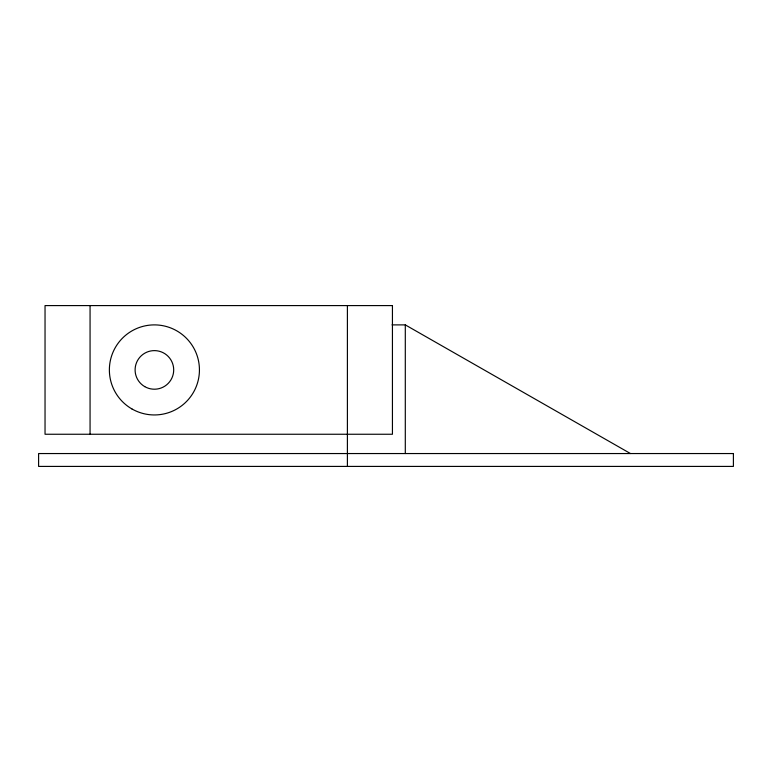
<?xml version="1.0" encoding="UTF-8"?>
<svg xmlns="http://www.w3.org/2000/svg" width="772" height="772" viewBox="0 0 772 772"><rect width="100%" height="100%" fill="white"/><g stroke="black" fill="none" stroke-linecap="round" stroke-linejoin="round"><path stroke-width="1.16" d="M392.031 324.887L405.3 324.887L630.463 453.55M405.3 324.887L405.3 453.55M347.4 305.587L347.4 466.413M90.063 305.587L90.063 434.25M392.437 305.587L45.037 305.587L45.037 434.25L392.437 434.25L392.437 305.587M733.4 453.55L38.6 453.55L38.6 466.413L733.4 466.413L733.4 453.55M131.887 408.919A45.037 45.037 0 0 0 199.437 369.913A45.037 45.037 0 0 0 131.887 330.918A45.037 45.037 0 0 0 131.887 408.919M144.75 386.627A19.3 19.3 0 0 0 173.7 369.913A19.3 19.3 0 0 0 144.75 353.2A19.3 19.3 0 0 0 144.75 386.627"/></g></svg>
